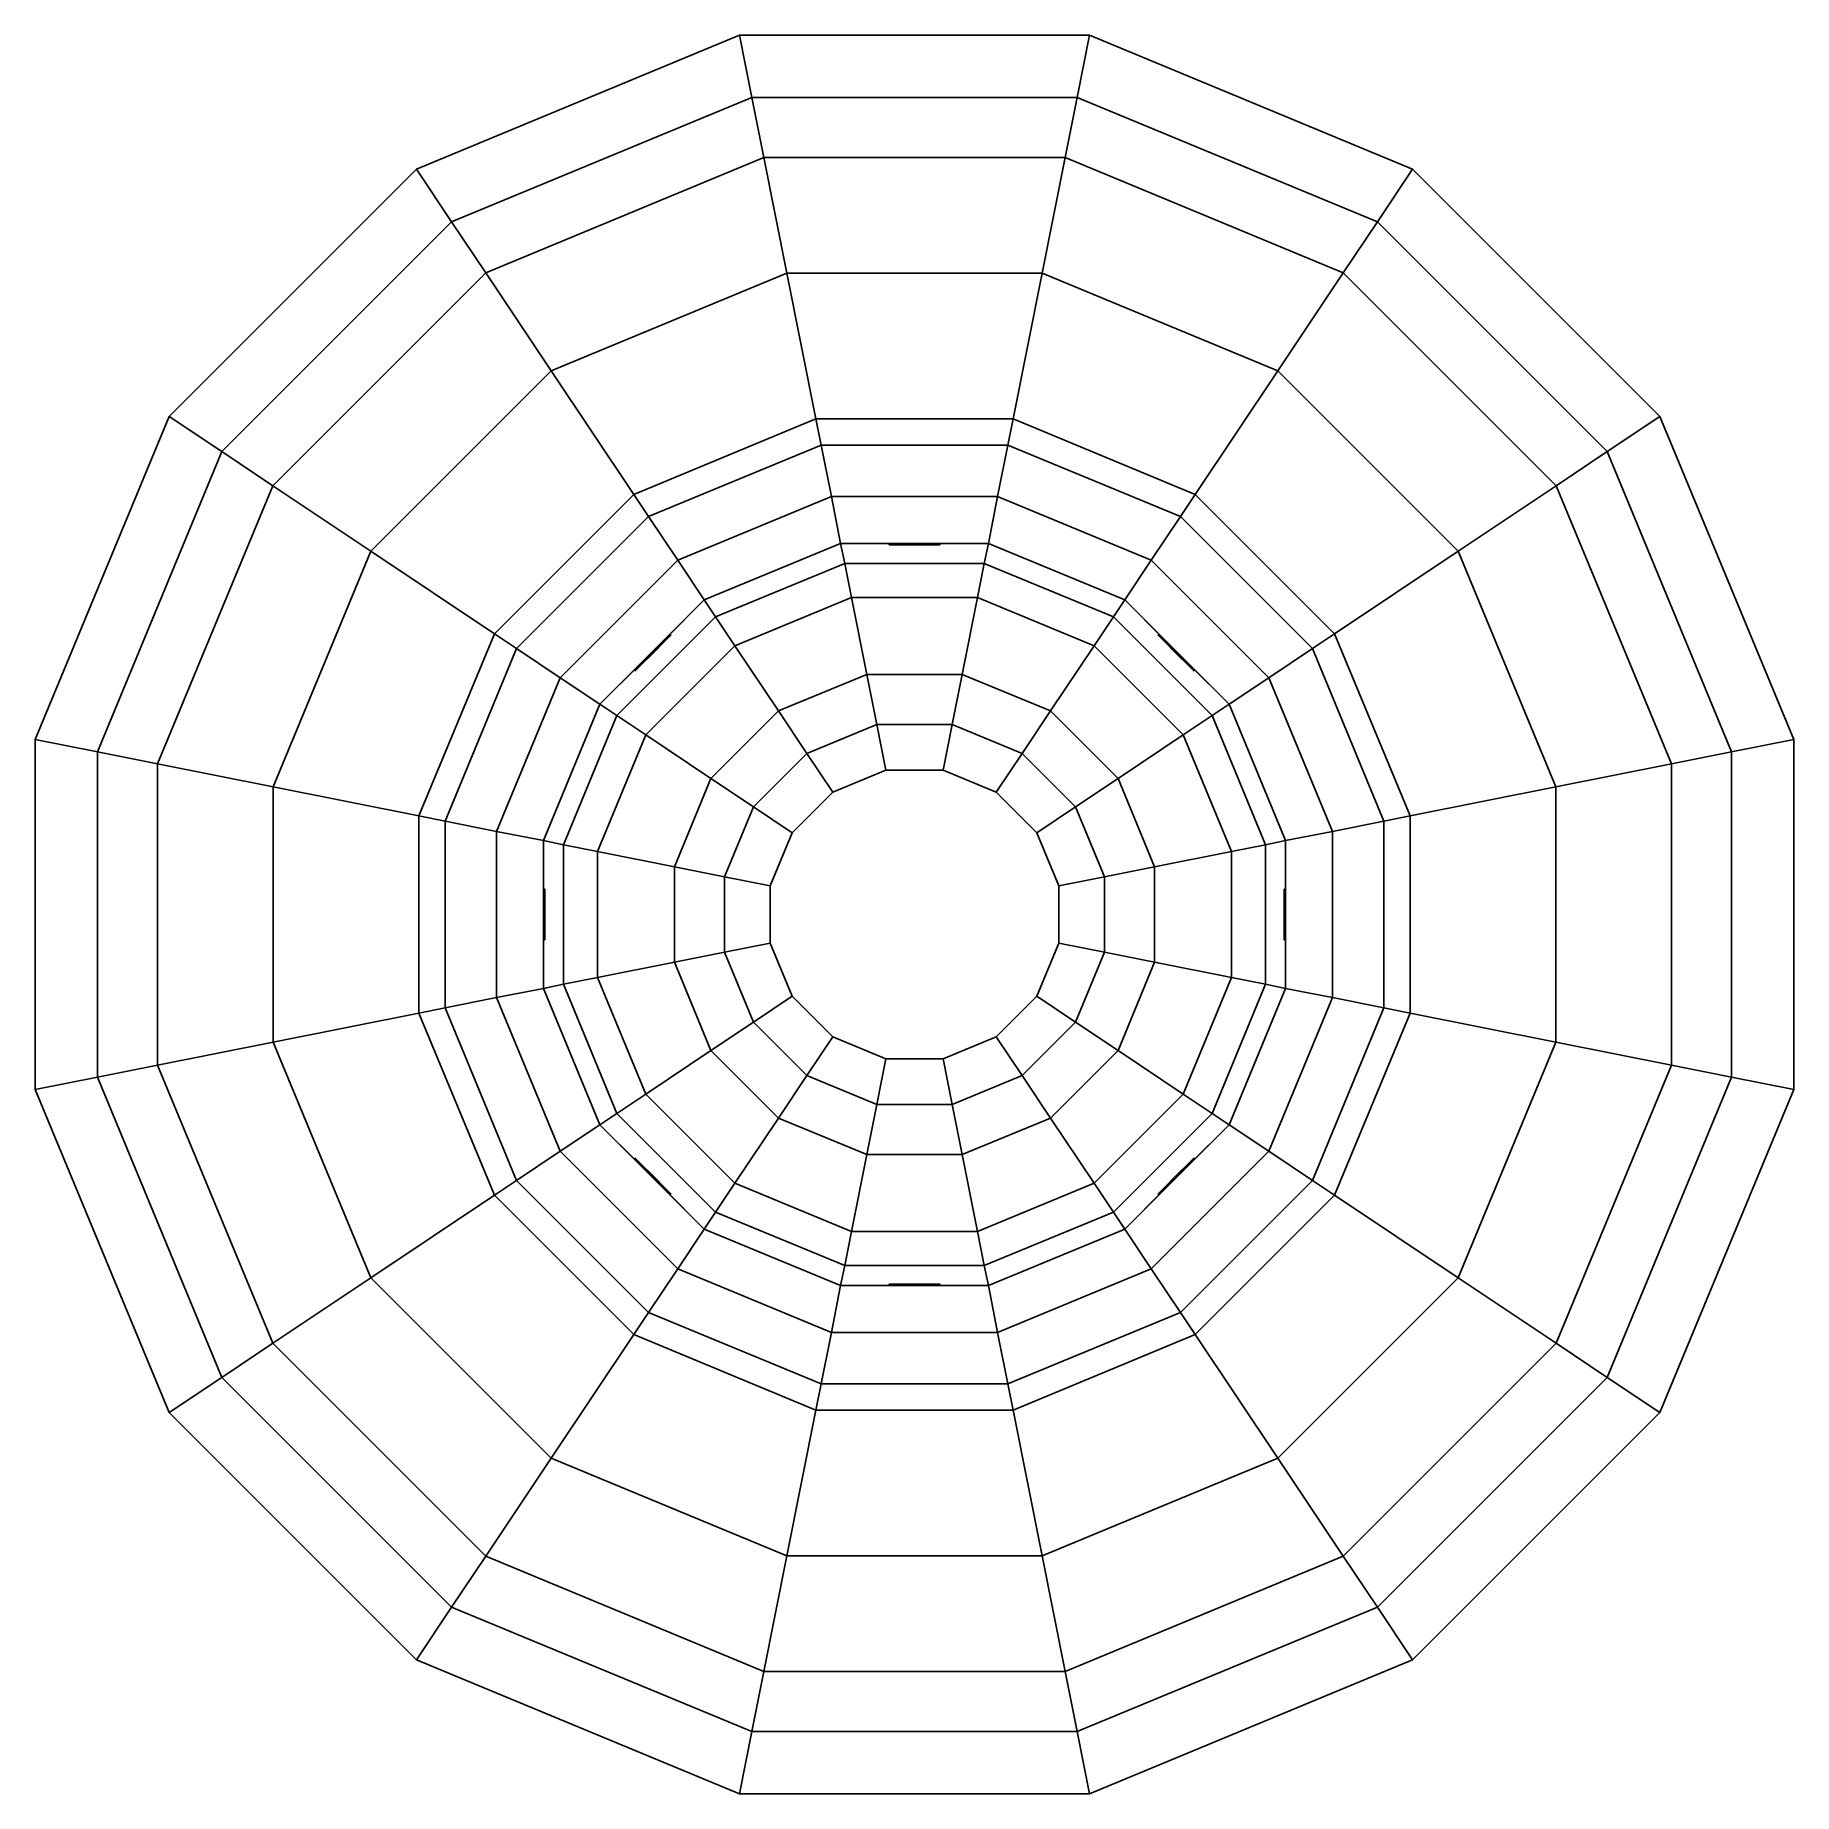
# Model space of a CAD drawing. Extents: x -12.9 to 12.9, y -12.9 to 12.9.
import ezdxf

# ---------------------------------------------------------------- set-up
doc = ezdxf.new("R2010")
doc.units = 0
doc.layers.get('0').update_dxf_attribs({"linetype": 'CONTINUOUS'})

msp = doc.modelspace()

# ---------------------------------------------------------------- linework, layer by layer
for points in [[(-7.306, 10.934), (-6.789, 10.161, 0.85), (-2.384, 11.985, 0.85), (-2.565, 12.897)], [(-2.565, 12.897), (-2.384, 11.985, 0.85), (2.384, 11.985, 0.85), (2.565, 12.897)], [(2.565, 12.897), (2.384, 11.985, 0.85), (6.789, 10.161, 0.85), (7.306, 10.934)], [(-6.789, 10.161, 0.85), (-6.289, 9.412, 1.4), (-2.208, 11.102, 1.4), (-2.384, 11.985, 0.85)], [(-2.384, 11.985, 0.85), (-2.208, 11.102, 1.4), (2.208, 11.102, 1.4), (2.384, 11.985, 0.85)], [(2.384, 11.985, 0.85), (2.208, 11.102, 1.4), (6.289, 9.412, 1.4), (6.789, 10.161, 0.85)], [(-6.289, 9.412, 1.4), (-5.328, 7.974, 2.08), (-1.871, 9.406, 2.08), (-2.208, 11.102, 1.4)], [(-2.208, 11.102, 1.4), (-1.871, 9.406, 2.08), (1.871, 9.406, 2.08), (2.208, 11.102, 1.4)], [(2.208, 11.102, 1.4), (1.871, 9.406, 2.08), (5.328, 7.974, 2.08), (6.289, 9.412, 1.4)], [(-10.934, 7.306), (-10.161, 6.789, 0.85), (-6.789, 10.161, 0.85), (-7.306, 10.934)], [(7.306, 10.934), (6.789, 10.161, 0.85), (10.161, 6.789, 0.85), (10.934, 7.306)], [(-10.161, 6.789, 0.85), (-9.412, 6.289, 1.4), (-6.289, 9.412, 1.4), (-6.789, 10.161, 0.85)], [(6.789, 10.161, 0.85), (6.289, 9.412, 1.4), (9.412, 6.289, 1.4), (10.161, 6.789, 0.85)], [(-9.412, 6.289, 1.4), (-7.974, 5.328, 2.08), (-5.328, 7.974, 2.08), (-6.289, 9.412, 1.4)], [(-5.328, 7.974, 2.08), (-4.117, 6.161, 2.66), (-1.446, 7.268, 2.66), (-1.871, 9.406, 2.08)], [(-1.871, 9.406, 2.08), (-1.446, 7.268, 2.66), (1.446, 7.268, 2.66), (1.871, 9.406, 2.08)], [(1.871, 9.406, 2.08), (1.446, 7.268, 2.66), (4.117, 6.161, 2.66), (5.328, 7.974, 2.08)], [(6.289, 9.412, 1.4), (5.328, 7.974, 2.08), (7.974, 5.328, 2.08), (9.412, 6.289, 1.4)], [(-7.974, 5.328, 2.08), (-6.161, 4.117, 2.66), (-4.117, 6.161, 2.66), (-5.328, 7.974, 2.08)], [(5.328, 7.974, 2.08), (4.117, 6.161, 2.66), (6.161, 4.117, 2.66), (7.974, 5.328, 2.08)], [(-12.897, 2.565), (-11.985, 2.384, 0.85), (-10.161, 6.789, 0.85), (-10.934, 7.306)], [(-4.117, 6.161, 2.66), (-3.9, 5.837, 2.66), (-1.37, 6.885, 2.66), (-1.446, 7.268, 2.66)], [(-1.446, 7.268, 2.66), (-1.37, 6.885, 2.66), (1.37, 6.885, 2.66), (1.446, 7.268, 2.66)], [(1.446, 7.268, 2.66), (1.37, 6.885, 2.66), (3.9, 5.837, 2.66), (4.117, 6.161, 2.66)], [(10.934, 7.306), (10.161, 6.789, 0.85), (11.985, 2.384, 0.85), (12.897, 2.565)], [(-11.985, 2.384, 0.85), (-11.102, 2.208, 1.4), (-9.412, 6.289, 1.4), (-10.161, 6.789, 0.85)], [(-3.9, 5.837, 2.66), (-3.472, 5.197, 3.06), (-1.219, 6.13, 3.06), (-1.37, 6.885, 2.66)], [(-1.37, 6.885, 2.66), (-1.219, 6.13, 3.06), (1.219, 6.13, 3.06), (1.37, 6.885, 2.66)], [(1.37, 6.885, 2.66), (1.219, 6.13, 3.06), (3.472, 5.197, 3.06), (3.9, 5.837, 2.66)], [(10.161, 6.789, 0.85), (9.412, 6.289, 1.4), (11.102, 2.208, 1.4), (11.985, 2.384, 0.85)], [(-11.102, 2.208, 1.4), (-9.406, 1.871, 2.08), (-7.974, 5.328, 2.08), (-9.412, 6.289, 1.4)], [(9.412, 6.289, 1.4), (7.974, 5.328, 2.08), (9.406, 1.871, 2.08), (11.102, 2.208, 1.4)], [(-6.161, 4.117, 2.66), (-5.837, 3.9, 2.66), (-3.9, 5.837, 2.66), (-4.117, 6.161, 2.66)], [(-3.472, 5.197, 3.06), (-3.083, 4.615, 3.58), (-1.083, 5.443, 3.58), (-1.219, 6.13, 3.06)], [(-1.219, 6.13, 3.06), (-1.083, 5.443, 3.58), (1.083, 5.443, 3.58), (1.219, 6.13, 3.06)], [(1.219, 6.13, 3.06), (1.083, 5.443, 3.58), (3.083, 4.615, 3.58), (3.472, 5.197, 3.06)], [(4.117, 6.161, 2.66), (3.9, 5.837, 2.66), (5.837, 3.9, 2.66), (6.161, 4.117, 2.66)], [(-5.837, 3.9, 2.66), (-5.197, 3.472, 3.06), (-3.472, 5.197, 3.06), (-3.9, 5.837, 2.66)], [(3.9, 5.837, 2.66), (3.472, 5.197, 3.06), (5.197, 3.472, 3.06), (5.837, 3.9, 2.66)], [(-3.083, 4.615, 5.68), (-2.917, 4.365, 5.92), (-1.024, 5.149, 5.92), (-1.083, 5.443, 5.68)], [(-3.083, 4.615, 3.58), (-3.083, 4.615, 5.68), (-1.083, 5.443, 5.68), (-1.083, 5.443, 3.58)], [(-1.083, 5.443, 5.68), (-1.024, 5.149, 5.92), (1.024, 5.149, 5.92), (1.083, 5.443, 5.68)], [(0, 5.443, 5), (-1.083, 5.443, 5.68), (-1.083, 5.443, 5.68), (1.083, 5.443, 5.68)], [(-0.262, 5.443, 4.892), (-1.083, 5.443, 5.68), (-1.083, 5.443, 5.68), (0, 5.443, 5)], [(-0.37, 5.443, 4.63), (-1.083, 5.443, 5.68), (-1.083, 5.443, 5.68), (-0.262, 5.443, 4.892)], [(-1.083, 5.443, 3.58), (-1.083, 5.443, 5.68), (-1.083, 5.443, 5.68), (-0.37, 5.443, 4.63)], [(-1.083, 5.443, 3.58), (-0.37, 5.443, 4.63), (-0.37, 5.443, 4.63), (-0.262, 5.443, 4.368)], [(-1.083, 5.443, 3.58), (-0.262, 5.443, 4.368), (-0.262, 5.443, 4.368), (0, 5.443, 4.26)], [(-1.083, 5.443, 3.58), (0, 5.443, 4.26), (0, 5.443, 4.26), (1.083, 5.443, 3.58)], [(-0.37, 5.443, 4.63), (-0.262, 5.443, 4.892), (-0.262, 5.423, 4.892), (-0.37, 5.423, 4.63)], [(-0.262, 5.443, 4.368), (-0.37, 5.443, 4.63), (-0.37, 5.423, 4.63), (-0.262, 5.423, 4.368)], [(-0.262, 5.423, 4.368), (-0.37, 5.423, 4.63), (0.262, 5.423, 4.892), (0.37, 5.423, 4.63)], [(-0.37, 5.423, 4.63), (-0.262, 5.423, 4.892), (0, 5.423, 5), (0.262, 5.423, 4.892)], [(0, 5.443, 4.26), (-0.262, 5.443, 4.368), (-0.262, 5.423, 4.368), (0, 5.423, 4.26)], [(-0.262, 5.443, 4.892), (0, 5.443, 5), (0, 5.423, 5), (-0.262, 5.423, 4.892)], [(0, 5.423, 4.26), (-0.262, 5.423, 4.368), (0.37, 5.423, 4.63), (0.262, 5.423, 4.368)], [(0.262, 5.443, 4.892), (0, 5.443, 5), (0, 5.443, 5), (1.083, 5.443, 5.68)], [(0, 5.443, 4.26), (0.262, 5.443, 4.368), (0.262, 5.443, 4.368), (1.083, 5.443, 3.58)], [(0.262, 5.443, 4.368), (0, 5.443, 4.26), (0, 5.423, 4.26), (0.262, 5.423, 4.368)], [(0, 5.443, 5), (0.262, 5.443, 4.892), (0.262, 5.423, 4.892), (0, 5.423, 5)], [(0.37, 5.443, 4.63), (0.262, 5.443, 4.892), (0.262, 5.443, 4.892), (1.083, 5.443, 5.68)], [(0.262, 5.443, 4.368), (0.37, 5.443, 4.63), (0.37, 5.443, 4.63), (1.083, 5.443, 3.58)], [(0.262, 5.443, 4.892), (0.37, 5.443, 4.63), (0.37, 5.423, 4.63), (0.262, 5.423, 4.892)], [(0.37, 5.443, 4.63), (0.262, 5.443, 4.368), (0.262, 5.423, 4.368), (0.37, 5.423, 4.63)], [(1.083, 5.443, 3.58), (0.37, 5.443, 4.63), (0.37, 5.443, 4.63), (1.083, 5.443, 5.68)], [(1.083, 5.443, 5.68), (1.024, 5.149, 5.92), (2.917, 4.365, 5.92), (3.083, 4.615, 5.68)], [(1.083, 5.443, 3.58), (1.083, 5.443, 5.68), (3.083, 4.615, 5.68), (3.083, 4.615, 3.58)], [(-9.406, 1.871, 2.08), (-7.268, 1.446, 2.66), (-6.161, 4.117, 2.66), (-7.974, 5.328, 2.08)], [(-5.197, 3.472, 3.06), (-4.615, 3.083, 3.58), (-3.083, 4.615, 3.58), (-3.472, 5.197, 3.06)], [(3.472, 5.197, 3.06), (3.083, 4.615, 3.58), (4.615, 3.083, 3.58), (5.197, 3.472, 3.06)], [(7.974, 5.328, 2.08), (6.161, 4.117, 2.66), (7.268, 1.446, 2.66), (9.406, 1.871, 2.08)], [(-2.917, 4.365, 5.92), (-2.633, 3.941, 5.92), (-0.925, 4.649, 5.92), (-1.024, 5.149, 5.92)], [(-1.024, 5.149, 5.92), (-0.925, 4.649, 5.92), (0.925, 4.649, 5.92), (1.024, 5.149, 5.92)], [(1.024, 5.149, 5.92), (0.925, 4.649, 5.92), (2.633, 3.941, 5.92), (2.917, 4.365, 5.92)], [(-2.633, 3.941, 5.92), (-1.994, 2.985, 6.95), (-0.7, 3.521, 6.95), (-0.925, 4.649, 5.92)], [(-0.925, 4.649, 5.92), (-0.7, 3.521, 6.95), (0.7, 3.521, 6.95), (0.925, 4.649, 5.92)], [(0.925, 4.649, 5.92), (0.7, 3.521, 6.95), (1.994, 2.985, 6.95), (2.633, 3.941, 5.92)], [(-4.615, 3.083, 5.68), (-4.365, 2.917, 5.92), (-2.917, 4.365, 5.92), (-3.083, 4.615, 5.68)], [(-3.849, 3.849, 5), (-4.615, 3.083, 5.68), (-4.615, 3.083, 5.68), (-3.083, 4.615, 5.68)], [(-4.615, 3.083, 3.58), (-3.849, 3.849, 4.26), (-3.849, 3.849, 4.26), (-3.083, 4.615, 3.58)], [(-3.664, 4.034, 4.892), (-3.849, 3.849, 5), (-3.849, 3.849, 5), (-3.083, 4.615, 5.68)], [(-3.849, 3.849, 4.26), (-3.664, 4.034, 4.368), (-3.664, 4.034, 4.368), (-3.083, 4.615, 3.58)], [(-3.587, 4.111, 4.63), (-3.664, 4.034, 4.892), (-3.664, 4.034, 4.892), (-3.083, 4.615, 5.68)], [(-3.664, 4.034, 4.368), (-3.587, 4.111, 4.63), (-3.587, 4.111, 4.63), (-3.083, 4.615, 3.58)], [(-3.083, 4.615, 3.58), (-3.587, 4.111, 4.63), (-3.587, 4.111, 4.63), (-3.083, 4.615, 5.68)], [(3.083, 4.615, 5.68), (2.917, 4.365, 5.92), (4.365, 2.917, 5.92), (4.615, 3.083, 5.68)], [(3.849, 3.849, 5), (3.083, 4.615, 5.68), (3.083, 4.615, 5.68), (4.615, 3.083, 5.68)], [(3.664, 4.034, 4.892), (3.083, 4.615, 5.68), (3.083, 4.615, 5.68), (3.849, 3.849, 5)], [(3.587, 4.111, 4.63), (3.083, 4.615, 5.68), (3.083, 4.615, 5.68), (3.664, 4.034, 4.892)], [(3.083, 4.615, 3.58), (3.083, 4.615, 5.68), (3.083, 4.615, 5.68), (3.587, 4.111, 4.63)], [(3.083, 4.615, 3.58), (3.587, 4.111, 4.63), (3.587, 4.111, 4.63), (3.664, 4.034, 4.368)], [(3.083, 4.615, 3.58), (3.664, 4.034, 4.368), (3.664, 4.034, 4.368), (3.849, 3.849, 4.26)], [(3.083, 4.615, 3.58), (3.849, 3.849, 4.26), (3.849, 3.849, 4.26), (4.615, 3.083, 3.58)], [(-4.365, 2.917, 5.92), (-3.941, 2.633, 5.92), (-2.633, 3.941, 5.92), (-2.917, 4.365, 5.92)], [(2.917, 4.365, 5.92), (2.633, 3.941, 5.92), (3.941, 2.633, 5.92), (4.365, 2.917, 5.92)], [(-7.268, 1.446, 2.66), (-6.885, 1.37, 2.66), (-5.837, 3.9, 2.66), (-6.161, 4.117, 2.66)], [(-6.885, 1.37, 2.66), (-6.13, 1.219, 3.06), (-5.197, 3.472, 3.06), (-5.837, 3.9, 2.66)], [(-4.02, 3.65, 4.368), (-4.097, 3.573, 4.63), (-3.65, 4.02, 4.892), (-3.573, 4.097, 4.63)], [(-4.097, 3.573, 4.63), (-4.02, 3.65, 4.892), (-3.835, 3.835, 5), (-3.65, 4.02, 4.892)], [(-3.835, 3.835, 4.26), (-4.02, 3.65, 4.368), (-3.573, 4.097, 4.63), (-3.65, 4.02, 4.368)], [(-3.941, 2.633, 5.92), (-2.985, 1.994, 6.95), (-1.994, 2.985, 6.95), (-2.633, 3.941, 5.92)], [(-3.664, 4.034, 4.368), (-3.849, 3.849, 4.26), (-3.835, 3.835, 4.26), (-3.65, 4.02, 4.368)], [(-3.849, 3.849, 5), (-3.664, 4.034, 4.892), (-3.65, 4.02, 4.892), (-3.835, 3.835, 5)], [(-3.664, 4.034, 4.892), (-3.587, 4.111, 4.63), (-3.573, 4.097, 4.63), (-3.65, 4.02, 4.892)], [(-3.587, 4.111, 4.63), (-3.664, 4.034, 4.368), (-3.65, 4.02, 4.368), (-3.573, 4.097, 4.63)], [(2.633, 3.941, 5.92), (1.994, 2.985, 6.95), (2.985, 1.994, 6.95), (3.941, 2.633, 5.92)], [(3.587, 4.111, 4.63), (3.664, 4.034, 4.892), (3.65, 4.02, 4.892), (3.573, 4.097, 4.63)], [(3.664, 4.034, 4.368), (3.587, 4.111, 4.63), (3.573, 4.097, 4.63), (3.65, 4.02, 4.368)], [(3.65, 4.02, 4.368), (3.573, 4.097, 4.63), (4.02, 3.65, 4.892), (4.097, 3.573, 4.63)], [(3.573, 4.097, 4.63), (3.65, 4.02, 4.892), (3.835, 3.835, 5), (4.02, 3.65, 4.892)], [(3.849, 3.849, 4.26), (3.664, 4.034, 4.368), (3.65, 4.02, 4.368), (3.835, 3.835, 4.26)], [(3.664, 4.034, 4.892), (3.849, 3.849, 5), (3.835, 3.835, 5), (3.65, 4.02, 4.892)], [(3.835, 3.835, 4.26), (3.65, 4.02, 4.368), (4.097, 3.573, 4.63), (4.02, 3.65, 4.368)], [(5.837, 3.9, 2.66), (5.197, 3.472, 3.06), (6.13, 1.219, 3.06), (6.885, 1.37, 2.66)], [(6.161, 4.117, 2.66), (5.837, 3.9, 2.66), (6.885, 1.37, 2.66), (7.268, 1.446, 2.66)], [(-4.034, 3.664, 4.892), (-4.615, 3.083, 5.68), (-4.615, 3.083, 5.68), (-3.849, 3.849, 5)], [(-4.615, 3.083, 3.58), (-4.034, 3.664, 4.368), (-4.034, 3.664, 4.368), (-3.849, 3.849, 4.26)], [(-4.111, 3.587, 4.63), (-4.615, 3.083, 5.68), (-4.615, 3.083, 5.68), (-4.034, 3.664, 4.892)], [(-4.615, 3.083, 3.58), (-4.111, 3.587, 4.63), (-4.111, 3.587, 4.63), (-4.034, 3.664, 4.368)], [(-4.111, 3.587, 4.63), (-4.034, 3.664, 4.892), (-4.02, 3.65, 4.892), (-4.097, 3.573, 4.63)], [(-4.034, 3.664, 4.368), (-4.111, 3.587, 4.63), (-4.097, 3.573, 4.63), (-4.02, 3.65, 4.368)], [(-3.849, 3.849, 4.26), (-4.034, 3.664, 4.368), (-4.02, 3.65, 4.368), (-3.835, 3.835, 4.26)], [(-4.034, 3.664, 4.892), (-3.849, 3.849, 5), (-3.835, 3.835, 5), (-4.02, 3.65, 4.892)], [(4.034, 3.664, 4.368), (3.849, 3.849, 4.26), (3.835, 3.835, 4.26), (4.02, 3.65, 4.368)], [(3.849, 3.849, 5), (4.034, 3.664, 4.892), (4.02, 3.65, 4.892), (3.835, 3.835, 5)], [(4.034, 3.664, 4.892), (3.849, 3.849, 5), (3.849, 3.849, 5), (4.615, 3.083, 5.68)], [(3.849, 3.849, 4.26), (4.034, 3.664, 4.368), (4.034, 3.664, 4.368), (4.615, 3.083, 3.58)], [(4.034, 3.664, 4.892), (4.111, 3.587, 4.63), (4.097, 3.573, 4.63), (4.02, 3.65, 4.892)], [(4.111, 3.587, 4.63), (4.034, 3.664, 4.368), (4.02, 3.65, 4.368), (4.097, 3.573, 4.63)], [(4.111, 3.587, 4.63), (4.034, 3.664, 4.892), (4.034, 3.664, 4.892), (4.615, 3.083, 5.68)], [(4.034, 3.664, 4.368), (4.111, 3.587, 4.63), (4.111, 3.587, 4.63), (4.615, 3.083, 3.58)], [(-6.13, 1.219, 3.06), (-5.443, 1.083, 3.58), (-4.615, 3.083, 3.58), (-5.197, 3.472, 3.06)], [(-4.615, 3.083, 3.58), (-4.615, 3.083, 5.68), (-4.615, 3.083, 5.68), (-4.111, 3.587, 4.63)], [(-1.994, 2.985, 6.95), (-1.578, 2.361, 7.45), (-0.554, 2.785, 7.45), (-0.7, 3.521, 6.95)], [(-0.7, 3.521, 6.95), (-0.554, 2.785, 7.45), (0.554, 2.785, 7.45), (0.7, 3.521, 6.95)], [(0.7, 3.521, 6.95), (0.554, 2.785, 7.45), (1.578, 2.361, 7.45), (1.994, 2.985, 6.95)], [(4.615, 3.083, 3.58), (4.111, 3.587, 4.63), (4.111, 3.587, 4.63), (4.615, 3.083, 5.68)], [(5.197, 3.472, 3.06), (4.615, 3.083, 3.58), (5.443, 1.083, 3.58), (6.13, 1.219, 3.06)], [(-5.443, 1.083, 5.68), (-5.149, 1.024, 5.92), (-4.365, 2.917, 5.92), (-4.615, 3.083, 5.68)], [(-5.443, 1.083, 3.58), (-5.443, 1.083, 5.68), (-4.615, 3.083, 5.68), (-4.615, 3.083, 3.58)], [(-5.149, 1.024, 5.92), (-4.649, 0.925, 5.92), (-3.941, 2.633, 5.92), (-4.365, 2.917, 5.92)], [(-2.985, 1.994, 6.95), (-2.361, 1.578, 7.45), (-1.578, 2.361, 7.45), (-1.994, 2.985, 6.95)], [(1.994, 2.985, 6.95), (1.578, 2.361, 7.45), (2.361, 1.578, 7.45), (2.985, 1.994, 6.95)], [(4.365, 2.917, 5.92), (3.941, 2.633, 5.92), (4.649, 0.925, 5.92), (5.149, 1.024, 5.92)], [(4.615, 3.083, 5.68), (4.365, 2.917, 5.92), (5.149, 1.024, 5.92), (5.443, 1.083, 5.68)], [(4.615, 3.083, 3.58), (4.615, 3.083, 5.68), (5.443, 1.083, 5.68), (5.443, 1.083, 3.58)], [(-4.649, 0.925, 5.92), (-3.521, 0.7, 6.95), (-2.985, 1.994, 6.95), (-3.941, 2.633, 5.92)], [(-1.578, 2.361, 7.45), (-1.2, 1.796, 7.84), (-0.421, 2.118, 7.84), (-0.554, 2.785, 7.45)], [(-0.554, 2.785, 7.45), (-0.421, 2.118, 7.84), (0.421, 2.118, 7.84), (0.554, 2.785, 7.45)], [(0.554, 2.785, 7.45), (0.421, 2.118, 7.84), (1.2, 1.796, 7.84), (1.578, 2.361, 7.45)], [(3.941, 2.633, 5.92), (2.985, 1.994, 6.95), (3.521, 0.7, 6.95), (4.649, 0.925, 5.92)], [(-12.897, -2.565), (-11.985, -2.384, 0.85), (-11.985, 2.384, 0.85), (-12.897, 2.565)], [(-11.985, -2.384, 0.85), (-11.102, -2.208, 1.4), (-11.102, 2.208, 1.4), (-11.985, 2.384, 0.85)], [(-2.361, 1.578, 7.45), (-1.796, 1.2, 7.84), (-1.2, 1.796, 7.84), (-1.578, 2.361, 7.45)], [(1.578, 2.361, 7.45), (1.2, 1.796, 7.84), (1.796, 1.2, 7.84), (2.361, 1.578, 7.45)], [(11.985, 2.384, 0.85), (11.102, 2.208, 1.4), (11.102, -2.208, 1.4), (11.985, -2.384, 0.85)], [(12.897, 2.565), (11.985, 2.384, 0.85), (11.985, -2.384, 0.85), (12.897, -2.565)], [(-11.102, -2.208, 1.4), (-9.406, -1.871, 2.08), (-9.406, 1.871, 2.08), (-11.102, 2.208, 1.4)], [(11.102, 2.208, 1.4), (9.406, 1.871, 2.08), (9.406, -1.871, 2.08), (11.102, -2.208, 1.4)], [(-9.406, -1.871, 2.08), (-7.268, -1.446, 2.66), (-7.268, 1.446, 2.66), (-9.406, 1.871, 2.08)], [(-3.521, 0.7, 6.95), (-2.785, 0.554, 7.45), (-2.361, 1.578, 7.45), (-2.985, 1.994, 6.95)], [(2.985, 1.994, 6.95), (2.361, 1.578, 7.45), (2.785, 0.554, 7.45), (3.521, 0.7, 6.95)], [(9.406, 1.871, 2.08), (7.268, 1.446, 2.66), (7.268, -1.446, 2.66), (9.406, -1.871, 2.08)], [(-2.785, 0.554, 7.45), (-2.118, 0.421, 7.84), (-1.796, 1.2, 7.84), (-2.361, 1.578, 7.45)], [(2.361, 1.578, 7.45), (1.796, 1.2, 7.84), (2.118, 0.421, 7.84), (2.785, 0.554, 7.45)], [(-7.268, -1.446, 2.66), (-6.885, -1.37, 2.66), (-6.885, 1.37, 2.66), (-7.268, 1.446, 2.66)], [(-6.885, -1.37, 2.66), (-6.13, -1.219, 3.06), (-6.13, 1.219, 3.06), (-6.885, 1.37, 2.66)], [(6.885, 1.37, 2.66), (6.13, 1.219, 3.06), (6.13, -1.219, 3.06), (6.885, -1.37, 2.66)], [(7.268, 1.446, 2.66), (6.885, 1.37, 2.66), (6.885, -1.37, 2.66), (7.268, -1.446, 2.66)], [(-6.13, -1.219, 3.06), (-5.443, -1.083, 3.58), (-5.443, 1.083, 3.58), (-6.13, 1.219, 3.06)], [(-5.443, -1.083, 5.68), (-5.149, -1.024, 5.92), (-5.149, 1.024, 5.92), (-5.443, 1.083, 5.68)], [(-5.443, 1.083, 3.58), (-5.443, 0.37, 4.63), (-5.443, 0.37, 4.63), (-5.443, 1.083, 5.68)], [(-5.443, 0.37, 4.63), (-5.443, 0.262, 4.892), (-5.443, 0.262, 4.892), (-5.443, 1.083, 5.68)], [(-5.443, 0.262, 4.892), (-5.443, 0, 5), (-5.443, 0, 5), (-5.443, 1.083, 5.68)], [(-5.443, 0, 5), (-5.443, -1.083, 5.68), (-5.443, -1.083, 5.68), (-5.443, 1.083, 5.68)], [(-5.443, 0.262, 4.368), (-5.443, 0.37, 4.63), (-5.443, 0.37, 4.63), (-5.443, 1.083, 3.58)], [(-5.443, 0, 4.26), (-5.443, 0.262, 4.368), (-5.443, 0.262, 4.368), (-5.443, 1.083, 3.58)], [(-5.443, -1.083, 3.58), (-5.443, 0, 4.26), (-5.443, 0, 4.26), (-5.443, 1.083, 3.58)], [(5.443, 1.083, 5.68), (5.149, 1.024, 5.92), (5.149, -1.024, 5.92), (5.443, -1.083, 5.68)], [(6.13, 1.219, 3.06), (5.443, 1.083, 3.58), (5.443, -1.083, 3.58), (6.13, -1.219, 3.06)], [(5.443, 1.083, 3.58), (5.443, 0, 4.26), (5.443, 0, 4.26), (5.443, -1.083, 3.58)], [(5.443, 1.083, 3.58), (5.443, 0.262, 4.368), (5.443, 0.262, 4.368), (5.443, 0, 4.26)], [(5.443, 1.083, 3.58), (5.443, 0.37, 4.63), (5.443, 0.37, 4.63), (5.443, 0.262, 4.368)], [(5.443, 1.083, 3.58), (5.443, 1.083, 5.68), (5.443, 1.083, 5.68), (5.443, 0.37, 4.63)], [(5.443, 0.37, 4.63), (5.443, 1.083, 5.68), (5.443, 1.083, 5.68), (5.443, 0.262, 4.892)], [(5.443, 0.262, 4.892), (5.443, 1.083, 5.68), (5.443, 1.083, 5.68), (5.443, 0, 5)], [(5.443, 0, 5), (5.443, 1.083, 5.68), (5.443, 1.083, 5.68), (5.443, -1.083, 5.68)], [(-5.149, -1.024, 5.92), (-4.649, -0.925, 5.92), (-4.649, 0.925, 5.92), (-5.149, 1.024, 5.92)], [(-4.649, -0.925, 5.92), (-3.521, -0.7, 6.95), (-3.521, 0.7, 6.95), (-4.649, 0.925, 5.92)], [(4.649, 0.925, 5.92), (3.521, 0.7, 6.95), (3.521, -0.7, 6.95), (4.649, -0.925, 5.92)], [(5.149, 1.024, 5.92), (4.649, 0.925, 5.92), (4.649, -0.925, 5.92), (5.149, -1.024, 5.92)], [(-3.521, -0.7, 6.95), (-2.785, -0.554, 7.45), (-2.785, 0.554, 7.45), (-3.521, 0.7, 6.95)], [(-2.785, -0.554, 7.45), (-2.118, -0.421, 7.84), (-2.118, 0.421, 7.84), (-2.785, 0.554, 7.45)], [(2.785, 0.554, 7.45), (2.118, 0.421, 7.84), (2.118, -0.421, 7.84), (2.785, -0.554, 7.45)], [(3.521, 0.7, 6.95), (2.785, 0.554, 7.45), (2.785, -0.554, 7.45), (3.521, -0.7, 6.95)], [(-5.443, 0.262, 4.892), (-5.443, 0.37, 4.63), (-5.423, 0.37, 4.63), (-5.423, 0.262, 4.892)], [(-5.443, 0.37, 4.63), (-5.443, 0.262, 4.368), (-5.423, 0.262, 4.368), (-5.423, 0.37, 4.63)], [(-5.443, 0.262, 4.368), (-5.443, 0, 4.26), (-5.423, 0, 4.26), (-5.423, 0.262, 4.368)], [(-5.443, 0, 5), (-5.443, 0.262, 4.892), (-5.423, 0.262, 4.892), (-5.423, 0, 5)], [(-5.423, 0, 4.26), (-5.423, -0.262, 4.368), (-5.423, 0.37, 4.63), (-5.423, 0.262, 4.368)], [(-5.423, -0.262, 4.368), (-5.423, -0.37, 4.63), (-5.423, 0.262, 4.892), (-5.423, 0.37, 4.63)], [(-5.423, -0.37, 4.63), (-5.423, -0.262, 4.892), (-5.423, 0, 5), (-5.423, 0.262, 4.892)], [(5.443, 0.37, 4.63), (5.443, 0.262, 4.892), (5.423, 0.262, 4.892), (5.423, 0.37, 4.63)], [(5.443, 0.262, 4.368), (5.443, 0.37, 4.63), (5.423, 0.37, 4.63), (5.423, 0.262, 4.368)], [(5.423, 0.37, 4.63), (5.423, 0.262, 4.892), (5.423, 0, 5), (5.423, -0.262, 4.892)], [(5.423, 0.262, 4.368), (5.423, 0.37, 4.63), (5.423, -0.262, 4.892), (5.423, -0.37, 4.63)], [(5.443, 0.262, 4.892), (5.443, 0, 5), (5.423, 0, 5), (5.423, 0.262, 4.892)], [(5.443, 0, 4.26), (5.443, 0.262, 4.368), (5.423, 0.262, 4.368), (5.423, 0, 4.26)], [(5.423, 0, 4.26), (5.423, 0.262, 4.368), (5.423, -0.37, 4.63), (5.423, -0.262, 4.368)], [(-5.443, -0.262, 4.892), (-5.443, -1.083, 5.68), (-5.443, -1.083, 5.68), (-5.443, 0, 5)], [(-5.443, -1.083, 3.58), (-5.443, -0.262, 4.368), (-5.443, -0.262, 4.368), (-5.443, 0, 4.26)], [(-5.443, 0, 4.26), (-5.443, -0.262, 4.368), (-5.423, -0.262, 4.368), (-5.423, 0, 4.26)], [(-5.443, -0.262, 4.892), (-5.443, 0, 5), (-5.423, 0, 5), (-5.423, -0.262, 4.892)], [(5.443, 0, 5), (5.443, -0.262, 4.892), (5.423, -0.262, 4.892), (5.423, 0, 5)], [(5.443, -0.262, 4.368), (5.443, 0, 4.26), (5.423, 0, 4.26), (5.423, -0.262, 4.368)], [(5.443, 0, 4.26), (5.443, -0.262, 4.368), (5.443, -0.262, 4.368), (5.443, -1.083, 3.58)], [(5.443, -0.262, 4.892), (5.443, 0, 5), (5.443, 0, 5), (5.443, -1.083, 5.68)], [(-5.443, -0.37, 4.63), (-5.443, -1.083, 5.68), (-5.443, -1.083, 5.68), (-5.443, -0.262, 4.892)], [(-5.443, -1.083, 3.58), (-5.443, -0.37, 4.63), (-5.443, -0.37, 4.63), (-5.443, -0.262, 4.368)], [(-5.443, -0.37, 4.63), (-5.443, -0.262, 4.892), (-5.423, -0.262, 4.892), (-5.423, -0.37, 4.63)], [(-5.443, -0.262, 4.368), (-5.443, -0.37, 4.63), (-5.423, -0.37, 4.63), (-5.423, -0.262, 4.368)], [(-5.443, -1.083, 3.58), (-5.443, -1.083, 5.68), (-5.443, -1.083, 5.68), (-5.443, -0.37, 4.63)], [(-2.361, -1.578, 7.45), (-1.796, -1.2, 7.84), (-2.118, -0.421, 7.84), (-2.785, -0.554, 7.45)], [(2.785, -0.554, 7.45), (2.118, -0.421, 7.84), (1.796, -1.2, 7.84), (2.361, -1.578, 7.45)], [(5.443, -0.262, 4.892), (5.443, -0.37, 4.63), (5.423, -0.37, 4.63), (5.423, -0.262, 4.892)], [(5.443, -0.37, 4.63), (5.443, -0.262, 4.368), (5.423, -0.262, 4.368), (5.423, -0.37, 4.63)], [(5.443, -0.37, 4.63), (5.443, -0.262, 4.892), (5.443, -0.262, 4.892), (5.443, -1.083, 5.68)], [(5.443, -0.262, 4.368), (5.443, -0.37, 4.63), (5.443, -0.37, 4.63), (5.443, -1.083, 3.58)], [(5.443, -1.083, 3.58), (5.443, -0.37, 4.63), (5.443, -0.37, 4.63), (5.443, -1.083, 5.68)], [(-3.941, -2.633, 5.92), (-2.985, -1.994, 6.95), (-3.521, -0.7, 6.95), (-4.649, -0.925, 5.92)], [(-2.985, -1.994, 6.95), (-2.361, -1.578, 7.45), (-2.785, -0.554, 7.45), (-3.521, -0.7, 6.95)], [(3.521, -0.7, 6.95), (2.785, -0.554, 7.45), (2.361, -1.578, 7.45), (2.985, -1.994, 6.95)], [(4.649, -0.925, 5.92), (3.521, -0.7, 6.95), (2.985, -1.994, 6.95), (3.941, -2.633, 5.92)], [(-4.615, -3.083, 5.68), (-4.365, -2.917, 5.92), (-5.149, -1.024, 5.92), (-5.443, -1.083, 5.68)], [(-4.365, -2.917, 5.92), (-3.941, -2.633, 5.92), (-4.649, -0.925, 5.92), (-5.149, -1.024, 5.92)], [(5.149, -1.024, 5.92), (4.649, -0.925, 5.92), (3.941, -2.633, 5.92), (4.365, -2.917, 5.92)], [(5.443, -1.083, 5.68), (5.149, -1.024, 5.92), (4.365, -2.917, 5.92), (4.615, -3.083, 5.68)], [(-5.837, -3.9, 2.66), (-5.197, -3.472, 3.06), (-6.13, -1.219, 3.06), (-6.885, -1.37, 2.66)], [(-5.197, -3.472, 3.06), (-4.615, -3.083, 3.58), (-5.443, -1.083, 3.58), (-6.13, -1.219, 3.06)], [(-4.615, -3.083, 3.58), (-4.615, -3.083, 5.68), (-5.443, -1.083, 5.68), (-5.443, -1.083, 3.58)], [(-1.578, -2.361, 7.45), (-1.2, -1.796, 7.84), (-1.796, -1.2, 7.84), (-2.361, -1.578, 7.45)], [(2.361, -1.578, 7.45), (1.796, -1.2, 7.84), (1.2, -1.796, 7.84), (1.578, -2.361, 7.45)], [(5.443, -1.083, 3.58), (5.443, -1.083, 5.68), (4.615, -3.083, 5.68), (4.615, -3.083, 3.58)], [(6.13, -1.219, 3.06), (5.443, -1.083, 3.58), (4.615, -3.083, 3.58), (5.197, -3.472, 3.06)], [(6.885, -1.37, 2.66), (6.13, -1.219, 3.06), (5.197, -3.472, 3.06), (5.837, -3.9, 2.66)], [(-7.974, -5.328, 2.08), (-6.161, -4.117, 2.66), (-7.268, -1.446, 2.66), (-9.406, -1.871, 2.08)], [(-6.161, -4.117, 2.66), (-5.837, -3.9, 2.66), (-6.885, -1.37, 2.66), (-7.268, -1.446, 2.66)], [(7.268, -1.446, 2.66), (6.885, -1.37, 2.66), (5.837, -3.9, 2.66), (6.161, -4.117, 2.66)], [(9.406, -1.871, 2.08), (7.268, -1.446, 2.66), (6.161, -4.117, 2.66), (7.974, -5.328, 2.08)], [(-1.994, -2.985, 6.95), (-1.578, -2.361, 7.45), (-2.361, -1.578, 7.45), (-2.985, -1.994, 6.95)], [(-0.554, -2.785, 7.45), (-0.421, -2.118, 7.84), (-1.2, -1.796, 7.84), (-1.578, -2.361, 7.45)], [(1.578, -2.361, 7.45), (1.2, -1.796, 7.84), (0.421, -2.118, 7.84), (0.554, -2.785, 7.45)], [(2.985, -1.994, 6.95), (2.361, -1.578, 7.45), (1.578, -2.361, 7.45), (1.994, -2.985, 6.95)], [(-9.412, -6.289, 1.4), (-7.974, -5.328, 2.08), (-9.406, -1.871, 2.08), (-11.102, -2.208, 1.4)], [(-2.633, -3.941, 5.92), (-1.994, -2.985, 6.95), (-2.985, -1.994, 6.95), (-3.941, -2.633, 5.92)], [(3.941, -2.633, 5.92), (2.985, -1.994, 6.95), (1.994, -2.985, 6.95), (2.633, -3.941, 5.92)], [(11.102, -2.208, 1.4), (9.406, -1.871, 2.08), (7.974, -5.328, 2.08), (9.412, -6.289, 1.4)], [(-10.161, -6.789, 0.85), (-9.412, -6.289, 1.4), (-11.102, -2.208, 1.4), (-11.985, -2.384, 0.85)], [(0.554, -2.785, 7.45), (0.421, -2.118, 7.84), (-0.421, -2.118, 7.84), (-0.554, -2.785, 7.45)], [(11.985, -2.384, 0.85), (11.102, -2.208, 1.4), (9.412, -6.289, 1.4), (10.161, -6.789, 0.85)], [(-10.934, -7.306), (-10.161, -6.789, 0.85), (-11.985, -2.384, 0.85), (-12.897, -2.565)], [(-0.7, -3.521, 6.95), (-0.554, -2.785, 7.45), (-1.578, -2.361, 7.45), (-1.994, -2.985, 6.95)], [(1.994, -2.985, 6.95), (1.578, -2.361, 7.45), (0.554, -2.785, 7.45), (0.7, -3.521, 6.95)], [(12.897, -2.565), (11.985, -2.384, 0.85), (10.161, -6.789, 0.85), (10.934, -7.306)], [(-2.917, -4.365, 5.92), (-2.633, -3.941, 5.92), (-3.941, -2.633, 5.92), (-4.365, -2.917, 5.92)], [(0.7, -3.521, 6.95), (0.554, -2.785, 7.45), (-0.554, -2.785, 7.45), (-0.7, -3.521, 6.95)], [(4.365, -2.917, 5.92), (3.941, -2.633, 5.92), (2.633, -3.941, 5.92), (2.917, -4.365, 5.92)], [(-3.472, -5.197, 3.06), (-3.083, -4.615, 3.58), (-4.615, -3.083, 3.58), (-5.197, -3.472, 3.06)], [(-3.083, -4.615, 5.68), (-2.917, -4.365, 5.92), (-4.365, -2.917, 5.92), (-4.615, -3.083, 5.68)], [(-4.615, -3.083, 3.58), (-4.111, -3.587, 4.63), (-4.111, -3.587, 4.63), (-4.615, -3.083, 5.68)], [(-4.111, -3.587, 4.63), (-4.034, -3.664, 4.892), (-4.034, -3.664, 4.892), (-4.615, -3.083, 5.68)], [(-4.034, -3.664, 4.892), (-3.849, -3.849, 5), (-3.849, -3.849, 5), (-4.615, -3.083, 5.68)], [(-3.849, -3.849, 5), (-3.083, -4.615, 5.68), (-3.083, -4.615, 5.68), (-4.615, -3.083, 5.68)], [(-4.034, -3.664, 4.368), (-4.111, -3.587, 4.63), (-4.111, -3.587, 4.63), (-4.615, -3.083, 3.58)], [(-3.849, -3.849, 4.26), (-4.034, -3.664, 4.368), (-4.034, -3.664, 4.368), (-4.615, -3.083, 3.58)], [(-3.083, -4.615, 3.58), (-3.849, -3.849, 4.26), (-3.849, -3.849, 4.26), (-4.615, -3.083, 3.58)], [(-0.925, -4.649, 5.92), (-0.7, -3.521, 6.95), (-1.994, -2.985, 6.95), (-2.633, -3.941, 5.92)], [(2.633, -3.941, 5.92), (1.994, -2.985, 6.95), (0.7, -3.521, 6.95), (0.925, -4.649, 5.92)], [(4.615, -3.083, 5.68), (4.365, -2.917, 5.92), (2.917, -4.365, 5.92), (3.083, -4.615, 5.68)], [(5.197, -3.472, 3.06), (4.615, -3.083, 3.58), (3.083, -4.615, 3.58), (3.472, -5.197, 3.06)], [(3.849, -3.849, 5), (4.615, -3.083, 5.68), (4.615, -3.083, 5.68), (3.083, -4.615, 5.68)], [(4.615, -3.083, 3.58), (3.849, -3.849, 4.26), (3.849, -3.849, 4.26), (3.083, -4.615, 3.58)], [(4.034, -3.664, 4.892), (4.615, -3.083, 5.68), (4.615, -3.083, 5.68), (3.849, -3.849, 5)], [(4.615, -3.083, 3.58), (4.034, -3.664, 4.368), (4.034, -3.664, 4.368), (3.849, -3.849, 4.26)], [(4.111, -3.587, 4.63), (4.615, -3.083, 5.68), (4.615, -3.083, 5.68), (4.034, -3.664, 4.892)], [(4.615, -3.083, 3.58), (4.111, -3.587, 4.63), (4.111, -3.587, 4.63), (4.034, -3.664, 4.368)], [(4.615, -3.083, 3.58), (4.615, -3.083, 5.68), (4.615, -3.083, 5.68), (4.111, -3.587, 4.63)], [(-3.9, -5.837, 2.66), (-3.472, -5.197, 3.06), (-5.197, -3.472, 3.06), (-5.837, -3.9, 2.66)], [(-4.034, -3.664, 4.892), (-4.111, -3.587, 4.63), (-4.097, -3.573, 4.63), (-4.02, -3.65, 4.892)], [(-4.111, -3.587, 4.63), (-4.034, -3.664, 4.368), (-4.02, -3.65, 4.368), (-4.097, -3.573, 4.63)], [(-3.835, -3.835, 4.26), (-3.65, -4.02, 4.368), (-4.097, -3.573, 4.63), (-4.02, -3.65, 4.368)], [(-3.65, -4.02, 4.368), (-3.573, -4.097, 4.63), (-4.02, -3.65, 4.892), (-4.097, -3.573, 4.63)], [(0.925, -4.649, 5.92), (0.7, -3.521, 6.95), (-0.7, -3.521, 6.95), (-0.925, -4.649, 5.92)], [(5.837, -3.9, 2.66), (5.197, -3.472, 3.06), (3.472, -5.197, 3.06), (3.9, -5.837, 2.66)], [(4.02, -3.65, 4.368), (4.097, -3.573, 4.63), (3.65, -4.02, 4.892), (3.573, -4.097, 4.63)], [(4.097, -3.573, 4.63), (4.02, -3.65, 4.892), (3.835, -3.835, 5), (3.65, -4.02, 4.892)], [(4.111, -3.587, 4.63), (4.034, -3.664, 4.892), (4.02, -3.65, 4.892), (4.097, -3.573, 4.63)], [(4.034, -3.664, 4.368), (4.111, -3.587, 4.63), (4.097, -3.573, 4.63), (4.02, -3.65, 4.368)], [(-4.034, -3.664, 4.368), (-3.849, -3.849, 4.26), (-3.835, -3.835, 4.26), (-4.02, -3.65, 4.368)], [(-3.849, -3.849, 5), (-4.034, -3.664, 4.892), (-4.02, -3.65, 4.892), (-3.835, -3.835, 5)], [(-3.573, -4.097, 4.63), (-3.65, -4.02, 4.892), (-3.835, -3.835, 5), (-4.02, -3.65, 4.892)], [(-3.849, -3.849, 4.26), (-3.664, -4.034, 4.368), (-3.65, -4.02, 4.368), (-3.835, -3.835, 4.26)], [(-3.664, -4.034, 4.892), (-3.849, -3.849, 5), (-3.835, -3.835, 5), (-3.65, -4.02, 4.892)], [(-3.664, -4.034, 4.892), (-3.083, -4.615, 5.68), (-3.083, -4.615, 5.68), (-3.849, -3.849, 5)], [(-3.083, -4.615, 3.58), (-3.664, -4.034, 4.368), (-3.664, -4.034, 4.368), (-3.849, -3.849, 4.26)], [(3.664, -4.034, 4.892), (3.849, -3.849, 5), (3.849, -3.849, 5), (3.083, -4.615, 5.68)], [(3.849, -3.849, 4.26), (3.664, -4.034, 4.368), (3.664, -4.034, 4.368), (3.083, -4.615, 3.58)], [(3.835, -3.835, 4.26), (4.02, -3.65, 4.368), (3.573, -4.097, 4.63), (3.65, -4.02, 4.368)], [(3.664, -4.034, 4.368), (3.849, -3.849, 4.26), (3.835, -3.835, 4.26), (3.65, -4.02, 4.368)], [(3.849, -3.849, 5), (3.664, -4.034, 4.892), (3.65, -4.02, 4.892), (3.835, -3.835, 5)], [(3.849, -3.849, 4.26), (4.034, -3.664, 4.368), (4.02, -3.65, 4.368), (3.835, -3.835, 4.26)], [(4.034, -3.664, 4.892), (3.849, -3.849, 5), (3.835, -3.835, 5), (4.02, -3.65, 4.892)], [(-5.328, -7.974, 2.08), (-4.117, -6.161, 2.66), (-6.161, -4.117, 2.66), (-7.974, -5.328, 2.08)], [(-4.117, -6.161, 2.66), (-3.9, -5.837, 2.66), (-5.837, -3.9, 2.66), (-6.161, -4.117, 2.66)], [(-3.587, -4.111, 4.63), (-3.664, -4.034, 4.892), (-3.65, -4.02, 4.892), (-3.573, -4.097, 4.63)], [(-3.664, -4.034, 4.368), (-3.587, -4.111, 4.63), (-3.573, -4.097, 4.63), (-3.65, -4.02, 4.368)], [(-3.587, -4.111, 4.63), (-3.083, -4.615, 5.68), (-3.083, -4.615, 5.68), (-3.664, -4.034, 4.892)], [(-3.083, -4.615, 3.58), (-3.587, -4.111, 4.63), (-3.587, -4.111, 4.63), (-3.664, -4.034, 4.368)], [(-3.083, -4.615, 3.58), (-3.083, -4.615, 5.68), (-3.083, -4.615, 5.68), (-3.587, -4.111, 4.63)], [(-1.024, -5.149, 5.92), (-0.925, -4.649, 5.92), (-2.633, -3.941, 5.92), (-2.917, -4.365, 5.92)], [(2.917, -4.365, 5.92), (2.633, -3.941, 5.92), (0.925, -4.649, 5.92), (1.024, -5.149, 5.92)], [(3.587, -4.111, 4.63), (3.664, -4.034, 4.892), (3.664, -4.034, 4.892), (3.083, -4.615, 5.68)], [(3.664, -4.034, 4.368), (3.587, -4.111, 4.63), (3.587, -4.111, 4.63), (3.083, -4.615, 3.58)], [(3.083, -4.615, 3.58), (3.587, -4.111, 4.63), (3.587, -4.111, 4.63), (3.083, -4.615, 5.68)], [(3.664, -4.034, 4.892), (3.587, -4.111, 4.63), (3.573, -4.097, 4.63), (3.65, -4.02, 4.892)], [(3.587, -4.111, 4.63), (3.664, -4.034, 4.368), (3.65, -4.02, 4.368), (3.573, -4.097, 4.63)], [(6.161, -4.117, 2.66), (5.837, -3.9, 2.66), (3.9, -5.837, 2.66), (4.117, -6.161, 2.66)], [(7.974, -5.328, 2.08), (6.161, -4.117, 2.66), (4.117, -6.161, 2.66), (5.328, -7.974, 2.08)], [(-1.083, -5.443, 5.68), (-1.024, -5.149, 5.92), (-2.917, -4.365, 5.92), (-3.083, -4.615, 5.68)], [(3.083, -4.615, 5.68), (2.917, -4.365, 5.92), (1.024, -5.149, 5.92), (1.083, -5.443, 5.68)], [(-1.219, -6.13, 3.06), (-1.083, -5.443, 3.58), (-3.083, -4.615, 3.58), (-3.472, -5.197, 3.06)], [(-1.083, -5.443, 3.58), (-1.083, -5.443, 5.68), (-3.083, -4.615, 5.68), (-3.083, -4.615, 3.58)], [(3.472, -5.197, 3.06), (3.083, -4.615, 3.58), (1.083, -5.443, 3.58), (1.219, -6.13, 3.06)], [(3.083, -4.615, 3.58), (3.083, -4.615, 5.68), (1.083, -5.443, 5.68), (1.083, -5.443, 3.58)], [(1.024, -5.149, 5.92), (0.925, -4.649, 5.92), (-0.925, -4.649, 5.92), (-1.024, -5.149, 5.92)], [(1.083, -5.443, 5.68), (1.024, -5.149, 5.92), (-1.024, -5.149, 5.92), (-1.083, -5.443, 5.68)], [(-6.289, -9.412, 1.4), (-5.328, -7.974, 2.08), (-7.974, -5.328, 2.08), (-9.412, -6.289, 1.4)], [(-1.37, -6.885, 2.66), (-1.219, -6.13, 3.06), (-3.472, -5.197, 3.06), (-3.9, -5.837, 2.66)], [(3.9, -5.837, 2.66), (3.472, -5.197, 3.06), (1.219, -6.13, 3.06), (1.37, -6.885, 2.66)], [(9.412, -6.289, 1.4), (7.974, -5.328, 2.08), (5.328, -7.974, 2.08), (6.289, -9.412, 1.4)], [(1.219, -6.13, 3.06), (1.083, -5.443, 3.58), (-1.083, -5.443, 3.58), (-1.219, -6.13, 3.06)], [(-1.083, -5.443, 3.58), (-0.37, -5.443, 4.63), (-0.37, -5.443, 4.63), (-1.083, -5.443, 5.68)], [(-0.37, -5.443, 4.63), (-0.262, -5.443, 4.892), (-0.262, -5.443, 4.892), (-1.083, -5.443, 5.68)], [(-0.262, -5.443, 4.892), (0, -5.443, 5), (0, -5.443, 5), (-1.083, -5.443, 5.68)], [(0, -5.443, 5), (1.083, -5.443, 5.68), (1.083, -5.443, 5.68), (-1.083, -5.443, 5.68)], [(-0.262, -5.443, 4.368), (-0.37, -5.443, 4.63), (-0.37, -5.443, 4.63), (-1.083, -5.443, 3.58)], [(0, -5.443, 4.26), (-0.262, -5.443, 4.368), (-0.262, -5.443, 4.368), (-1.083, -5.443, 3.58)], [(1.083, -5.443, 3.58), (0, -5.443, 4.26), (0, -5.443, 4.26), (-1.083, -5.443, 3.58)], [(0, -5.423, 4.26), (0.262, -5.423, 4.368), (-0.37, -5.423, 4.63), (-0.262, -5.423, 4.368)], [(0.262, -5.423, 4.368), (0.37, -5.423, 4.63), (-0.262, -5.423, 4.892), (-0.37, -5.423, 4.63)], [(-0.262, -5.443, 4.892), (-0.37, -5.443, 4.63), (-0.37, -5.423, 4.63), (-0.262, -5.423, 4.892)], [(-0.37, -5.443, 4.63), (-0.262, -5.443, 4.368), (-0.262, -5.423, 4.368), (-0.37, -5.423, 4.63)], [(-0.262, -5.443, 4.368), (0, -5.443, 4.26), (0, -5.423, 4.26), (-0.262, -5.423, 4.368)], [(0.37, -5.423, 4.63), (0.262, -5.423, 4.892), (0, -5.423, 5), (-0.262, -5.423, 4.892)], [(0, -5.443, 5), (-0.262, -5.443, 4.892), (-0.262, -5.423, 4.892), (0, -5.423, 5)], [(0, -5.443, 4.26), (0.262, -5.443, 4.368), (0.262, -5.423, 4.368), (0, -5.423, 4.26)], [(0.262, -5.443, 4.892), (0, -5.443, 5), (0, -5.423, 5), (0.262, -5.423, 4.892)], [(0.262, -5.443, 4.892), (1.083, -5.443, 5.68), (1.083, -5.443, 5.68), (0, -5.443, 5)], [(1.083, -5.443, 3.58), (0.262, -5.443, 4.368), (0.262, -5.443, 4.368), (0, -5.443, 4.26)], [(0.37, -5.443, 4.63), (0.262, -5.443, 4.892), (0.262, -5.423, 4.892), (0.37, -5.423, 4.63)], [(0.262, -5.443, 4.368), (0.37, -5.443, 4.63), (0.37, -5.423, 4.63), (0.262, -5.423, 4.368)], [(0.37, -5.443, 4.63), (1.083, -5.443, 5.68), (1.083, -5.443, 5.68), (0.262, -5.443, 4.892)], [(1.083, -5.443, 3.58), (0.37, -5.443, 4.63), (0.37, -5.443, 4.63), (0.262, -5.443, 4.368)], [(1.083, -5.443, 3.58), (1.083, -5.443, 5.68), (1.083, -5.443, 5.68), (0.37, -5.443, 4.63)], [(-1.446, -7.268, 2.66), (-1.37, -6.885, 2.66), (-3.9, -5.837, 2.66), (-4.117, -6.161, 2.66)], [(4.117, -6.161, 2.66), (3.9, -5.837, 2.66), (1.37, -6.885, 2.66), (1.446, -7.268, 2.66)], [(-1.871, -9.406, 2.08), (-1.446, -7.268, 2.66), (-4.117, -6.161, 2.66), (-5.328, -7.974, 2.08)], [(1.37, -6.885, 2.66), (1.219, -6.13, 3.06), (-1.219, -6.13, 3.06), (-1.37, -6.885, 2.66)], [(5.328, -7.974, 2.08), (4.117, -6.161, 2.66), (1.446, -7.268, 2.66), (1.871, -9.406, 2.08)], [(-6.789, -10.161, 0.85), (-6.289, -9.412, 1.4), (-9.412, -6.289, 1.4), (-10.161, -6.789, 0.85)], [(10.161, -6.789, 0.85), (9.412, -6.289, 1.4), (6.289, -9.412, 1.4), (6.789, -10.161, 0.85)], [(-7.306, -10.934), (-6.789, -10.161, 0.85), (-10.161, -6.789, 0.85), (-10.934, -7.306)], [(1.446, -7.268, 2.66), (1.37, -6.885, 2.66), (-1.37, -6.885, 2.66), (-1.446, -7.268, 2.66)], [(10.934, -7.306), (10.161, -6.789, 0.85), (6.789, -10.161, 0.85), (7.306, -10.934)], [(1.871, -9.406, 2.08), (1.446, -7.268, 2.66), (-1.446, -7.268, 2.66), (-1.871, -9.406, 2.08)], [(-2.208, -11.102, 1.4), (-1.871, -9.406, 2.08), (-5.328, -7.974, 2.08), (-6.289, -9.412, 1.4)], [(6.289, -9.412, 1.4), (5.328, -7.974, 2.08), (1.871, -9.406, 2.08), (2.208, -11.102, 1.4)], [(-2.384, -11.985, 0.85), (-2.208, -11.102, 1.4), (-6.289, -9.412, 1.4), (-6.789, -10.161, 0.85)], [(2.208, -11.102, 1.4), (1.871, -9.406, 2.08), (-1.871, -9.406, 2.08), (-2.208, -11.102, 1.4)], [(6.789, -10.161, 0.85), (6.289, -9.412, 1.4), (2.208, -11.102, 1.4), (2.384, -11.985, 0.85)], [(-2.565, -12.897), (-2.384, -11.985, 0.85), (-6.789, -10.161, 0.85), (-7.306, -10.934)], [(7.306, -10.934), (6.789, -10.161, 0.85), (2.384, -11.985, 0.85), (2.565, -12.897)], [(2.384, -11.985, 0.85), (2.208, -11.102, 1.4), (-2.208, -11.102, 1.4), (-2.384, -11.985, 0.85)], [(2.565, -12.897), (2.384, -11.985, 0.85), (-2.384, -11.985, 0.85), (-2.565, -12.897)]]:
    msp.add_3dface(points)

doc.saveas('drawing.dxf')
